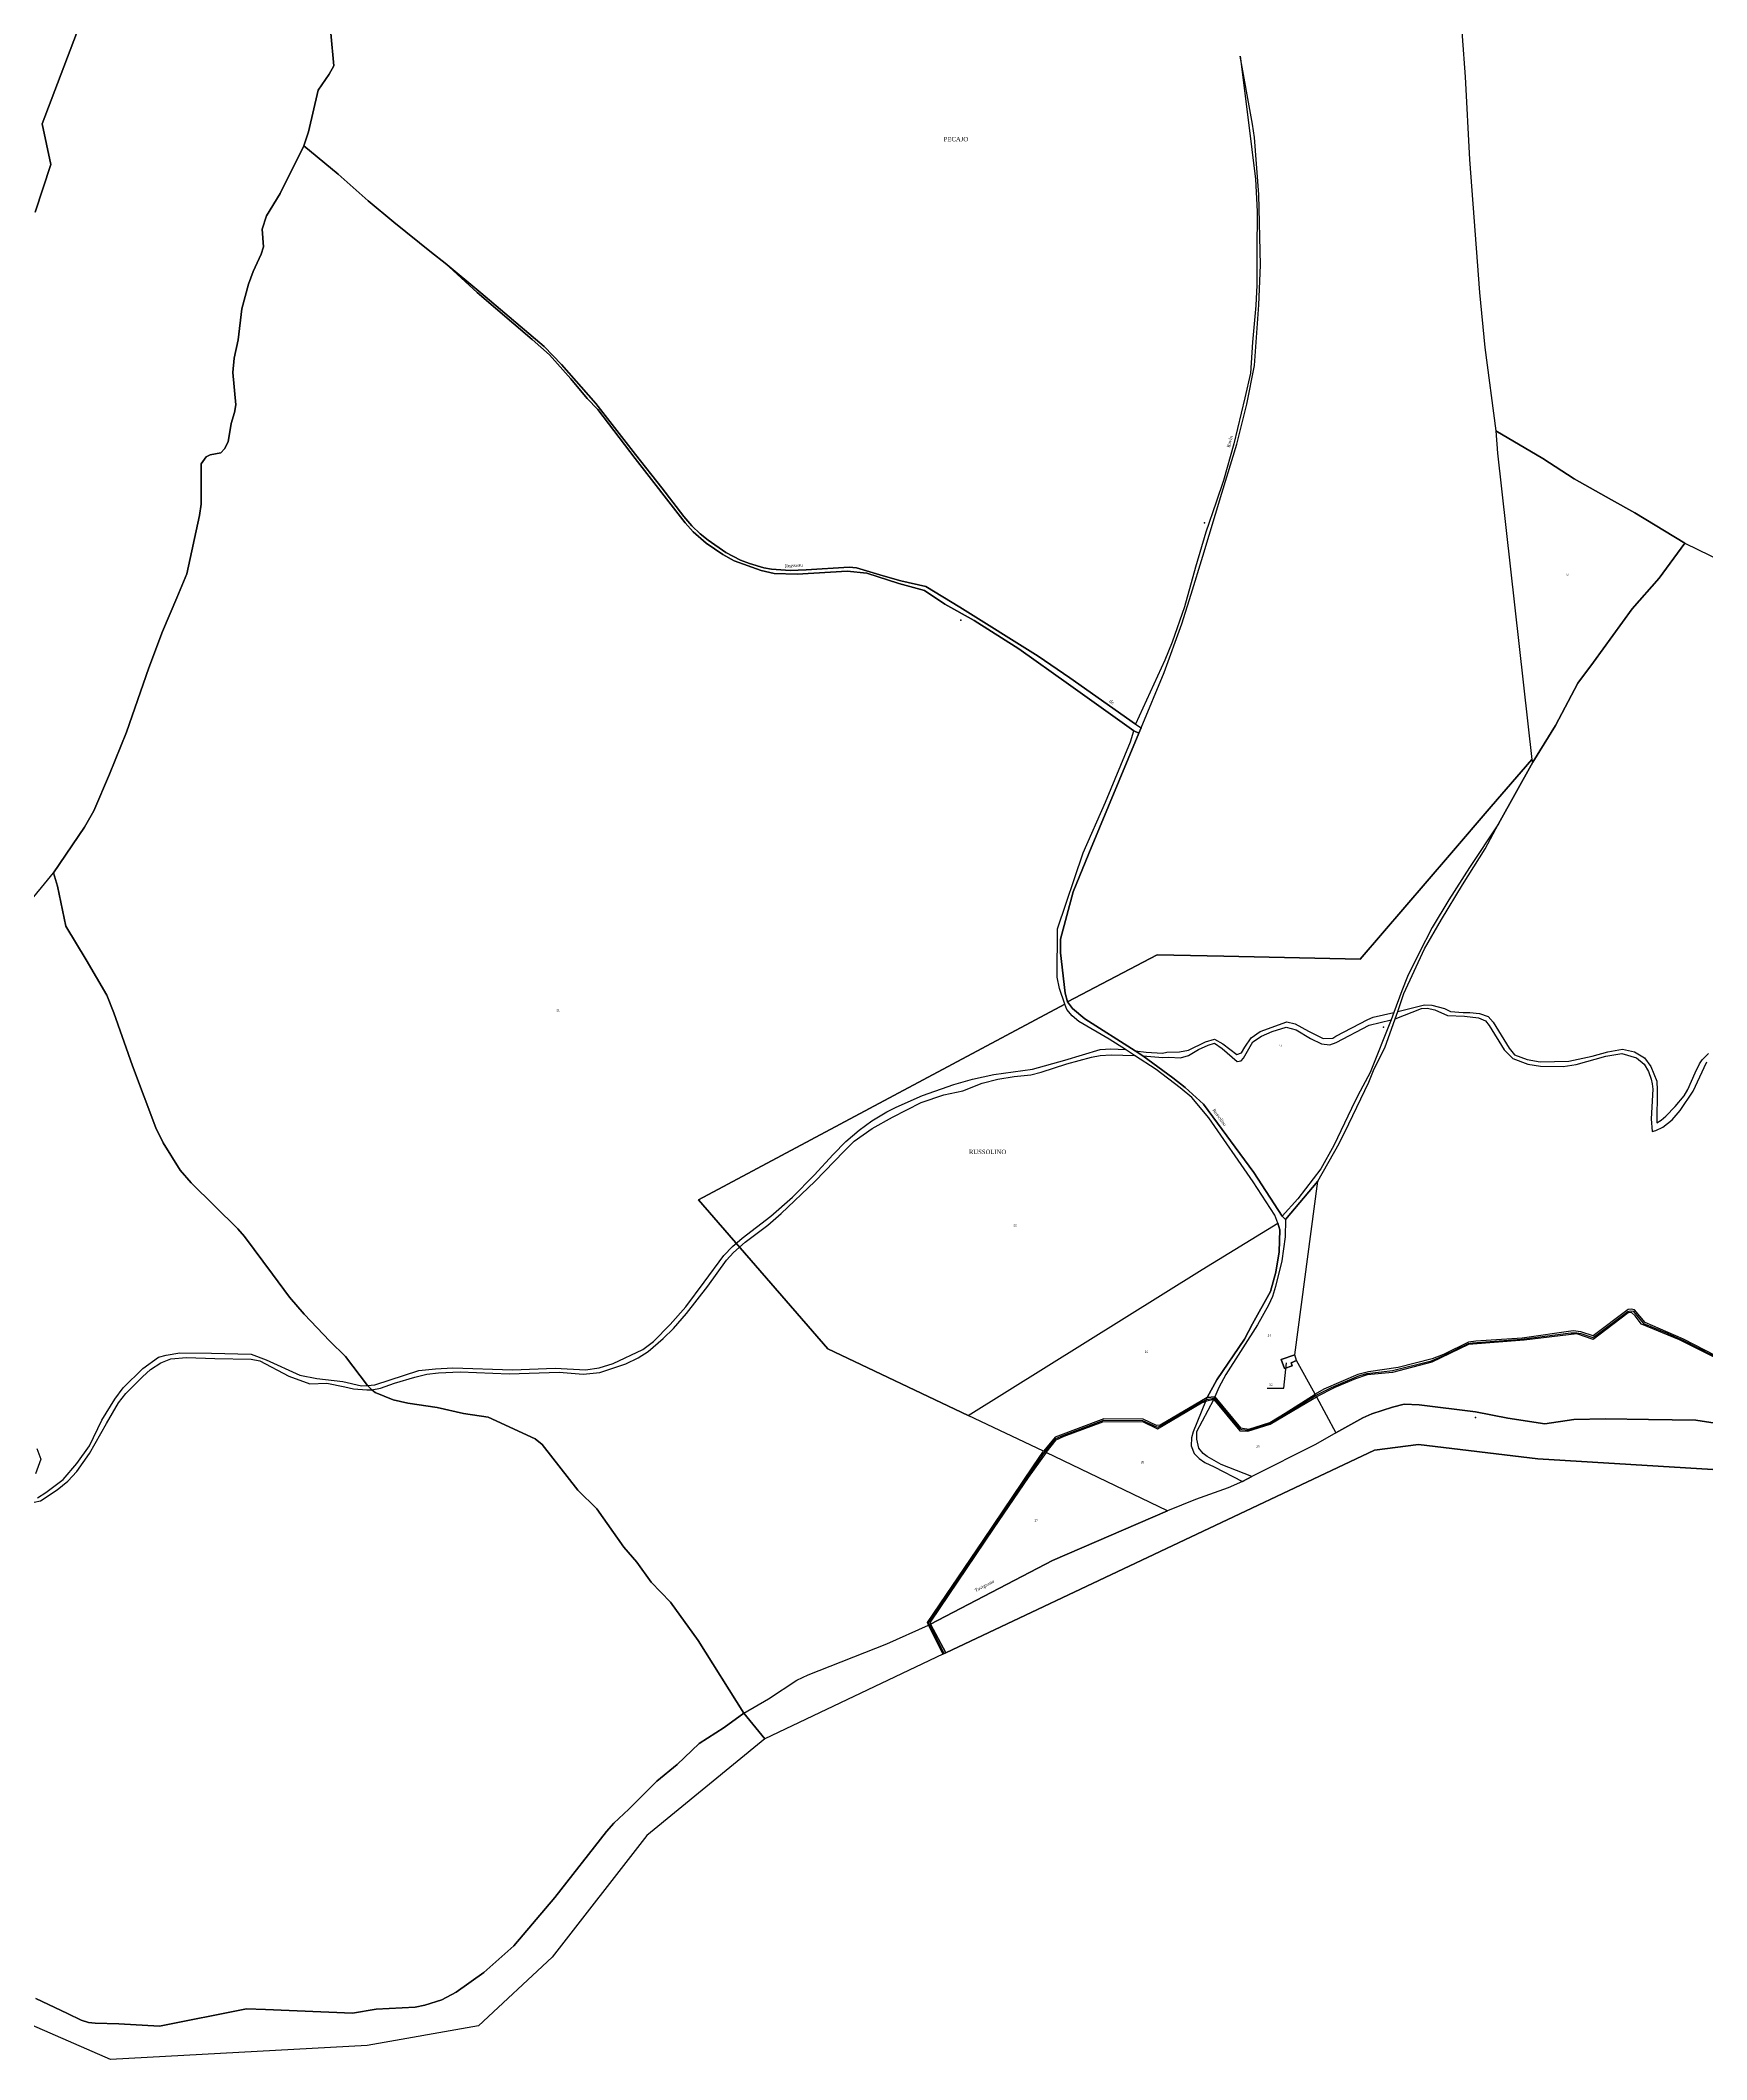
# Model space of a CAD drawing. Extents: x 1197813 to 1207132, y 6150159 to 6157836.
# Drawn here: x 1202031 to 1203560, y 6152153 to 6154006 of the extents above; entities that cross this region are included whole.
import ezdxf

# ---------------------------------------------------------------- set-up
doc = ezdxf.new("R2010")
doc.units = 0
doc.linetypes.add('CONTINU', pattern=[0])
doc.layers.get('0').update_dxf_attribs({"linetype": 'CONTINU'})
for name, color, linetype in [('1FLECHEFL', 7, 'CONTINU'), ('1LIEUDIT', 7, 'CONTINU'), ('1PARCELLE', 7, 'CONTINU'), ('1SECTION', 7, 'CONTINU'), ('1SUBDSECT', 7, 'CONTINU'), ('1TRONFLUV', 7, 'CONTINU'), ('1ZONCOMM', 7, 'CONTINU'), ('3BATIDUR', 7, 'CONTINU'), ('3CHEMIN', 7, 'CONTINU'), ('3FLECHEPAR', 7, 'CONTINU'), ('3LIEUDITTEX', 7, 'CONTINU'), ('3PARCELLETEX', 7, 'CONTINU'), ('3PONT', 7, 'CONTINU'), ('3TRONFLUVTEX', 7, 'CONTINU')]:
    doc.layers.add(name, color=color, linetype=linetype)
doc.styles.get("Standard").update_dxf_attribs({"font": 'Times New Roman'})

# ---------------------------------------------------------------- blocks, each defined once
blk = doc.blocks.new('FLECHRU1')
blk.add_point((0, 0))

msp = doc.modelspace()

# ---------------------------------------------------------------- linework, layer by layer
at = {"layer": '1LIEUDIT'}
for points in [[(1202026.4, 6153847.94), (1202040.84, 6153891.84), (1202032.95, 6153929.13), (1202076.17, 6154042.99)], [(1203332.98, 6154047.18), (1203338.44, 6153972.14), (1203342.57, 6153896.35), (1203351.64, 6153774.29), (1203356.65, 6153723.93), (1203366.65, 6153647.38), (1203409.76, 6153621.87), (1203438.64, 6153603.32), (1203472.78, 6153584.16), (1203494.39, 6153572.2), (1203540.05, 6153544.2), (1203516.43, 6153512.01), (1203491.9, 6153483.92), (1203456.37, 6153434.99), (1203441.83, 6153415.67), (1203421.6, 6153376.79), (1203400.61, 6153343.31), (1203399.8, 6153345.87), (1203362.32, 6153302.45), (1203324.08, 6153257.79), (1203242.3, 6153162.42), (1203117.13, 6153165.37), (1203055.92, 6153166.54), (1202973.69, 6153123.35), (1202971.48, 6153131.34), (1202967.3, 6153168.16), (1202967.34, 6153180.79), (1202978.97, 6153224.22), (1202993.24, 6153259.51), (1203039.18, 6153369.79), (1203034.44, 6153372.08), (1203034.44, 6153372.08), (1202974.53, 6153414.84), (1202929.13, 6153447.31), (1202887.93, 6153473.4), (1202861.1, 6153488.4), (1202842.4, 6153500.84), (1202818.93, 6153507.23), (1202789.75, 6153516.74), (1202771.51, 6153518.61), (1202725.73, 6153515.8), (1202704.65, 6153516.54), (1202692.53, 6153519.27), (1202667.89, 6153528.02), (1202657.34, 6153533.88), (1202642.27, 6153544.1), (1202630.37, 6153554.5), (1202622.87, 6153562.79), (1202577.16, 6153621.99), (1202542.66, 6153666.81), (1202532.98, 6153677.1), (1202517.97, 6153694.99), (1202498.57, 6153717.21), (1202482.55, 6153731.19), (1202432.13, 6153774.27), (1202402.61, 6153801.24), (1202390.05, 6153811.08), (1202355.72, 6153838.96), (1202331.94, 6153858.4), (1202304.61, 6153882.76), (1202273.12, 6153908.71), (1202277.3, 6153921.81), (1202286.15, 6153959.89), (1202296.39, 6153974.55), (1202300.58, 6153982.24), (1202297.7, 6154012.14)], [(1202297.7, 6154012.14), (1202300.58, 6153982.24), (1202296.39, 6153974.55), (1202286.15, 6153959.89), (1202277.3, 6153921.81), (1202273.12, 6153908.71), (1202251.26, 6153864.99), (1202238.75, 6153844.69), (1202234.78, 6153832.54), (1202236.1, 6153816.16), (1202233.92, 6153809.35), (1202226.64, 6153793.69), (1202222.32, 6153782.05), (1202216.05, 6153759.3), (1202212.8, 6153730.73), (1202209.22, 6153714.11), (1202207.87, 6153700.97), (1202210.8, 6153671.08), (1202209.48, 6153664.28), (1202206.3, 6153654.07), (1202203.76, 6153637.37), (1202200.22, 6153630.73), (1202197.03, 6153627.06), (1202187.21, 6153625.15), (1202183.52, 6153623.34), (1202178.93, 6153617.13), (1202178.8, 6153579.99), (1202177.21, 6153569.57), (1202165.73, 6153516.06), (1202156.37, 6153494.09), (1202143.47, 6153463.24), (1202130.95, 6153429.76), (1202110.46, 6153370.93), (1202094.78, 6153332.26), (1202080.26, 6153298.62), (1202071.84, 6153283.54), (1202043.3, 6153241.71), (1202047.11, 6153229.34), (1202054.82, 6153192.91), (1202073.38, 6153161.86), (1202092.15, 6153129.55), (1202098.62, 6153113.21), (1202115.85, 6153064.59), (1202137.35, 6153007.69), (1202143.95, 6152994), (1202159.56, 6152968.92), (1202169.58, 6152957.29), (1202212.52, 6152915.09), (1202218.48, 6152908.09), (1202244.27, 6152873.37), (1202259.79, 6152852.31), (1202273.25, 6152836.72), (1202296.9, 6152811.95), (1202311.34, 6152797.92), (1202331.48, 6152771.29), (1202335.53, 6152767.37), (1202338.47, 6152764.94), (1202355.15, 6152758.19), (1202368.48, 6152755.05), (1202395.38, 6152750.95), (1202419.56, 6152745.61), (1202442.13, 6152742.27), (1202485.43, 6152722.33), (1202491.64, 6152716.97), (1202524.53, 6152675.31), (1202541.98, 6152658.02), (1202566.68, 6152622.89), (1202578.45, 6152609.22), (1202591.82, 6152590.79), (1202609.37, 6152572.35), (1202634.84, 6152537.33), (1202676.69, 6152470.64), (1202676.69, 6152470.64), (1202696.1, 6152447.06), (1202587.83, 6152358.36), (1202501.04, 6152246.54), (1202433.16, 6152183.53), (1202331.15, 6152165.45), (1202095.74, 6152152.64), (1202023.47, 6152184.37)], [(1203651.23, 6152688.86), (1203405.12, 6152704.04), (1203295.64, 6152717.12), (1203255.25, 6152711.83), (1202861.94, 6152525.85), (1202859.23, 6152524.57), (1202696.1, 6152447.06), (1202676.69, 6152470.64), (1202676.69, 6152470.64), (1202634.84, 6152537.33), (1202609.37, 6152572.35), (1202591.82, 6152590.79), (1202578.45, 6152609.22), (1202566.68, 6152622.89), (1202541.98, 6152658.02), (1202524.53, 6152675.31), (1202491.64, 6152716.97), (1202485.43, 6152722.33), (1202442.13, 6152742.27), (1202419.56, 6152745.61), (1202395.38, 6152750.95), (1202368.48, 6152755.05), (1202355.15, 6152758.19), (1202338.47, 6152764.94), (1202335.53, 6152767.37), (1202331.48, 6152771.29), (1202311.34, 6152797.92), (1202296.9, 6152811.95), (1202273.25, 6152836.72), (1202259.79, 6152852.31), (1202244.27, 6152873.37), (1202218.48, 6152908.09), (1202212.52, 6152915.09), (1202169.58, 6152957.29), (1202159.56, 6152968.92), (1202143.95, 6152994), (1202137.35, 6153007.69), (1202115.85, 6153064.59), (1202098.62, 6153113.21), (1202092.15, 6153129.55), (1202073.38, 6153161.86), (1202054.82, 6153192.91), (1202047.11, 6153229.34), (1202043.3, 6153241.71), (1202071.84, 6153283.54), (1202080.26, 6153298.62), (1202094.78, 6153332.26), (1202110.46, 6153370.93), (1202130.95, 6153429.76), (1202143.47, 6153463.24), (1202156.37, 6153494.09), (1202165.73, 6153516.06), (1202177.21, 6153569.57), (1202178.8, 6153579.99), (1202178.93, 6153617.13), (1202183.52, 6153623.34), (1202187.21, 6153625.15), (1202197.03, 6153627.06), (1202200.22, 6153630.73), (1202203.76, 6153637.37), (1202206.3, 6153654.07), (1202209.48, 6153664.28), (1202210.8, 6153671.08), (1202207.87, 6153700.97), (1202209.22, 6153714.11), (1202212.8, 6153730.73), (1202216.05, 6153759.3), (1202222.32, 6153782.05), (1202226.64, 6153793.69), (1202233.92, 6153809.35), (1202236.1, 6153816.16), (1202234.78, 6153832.54), (1202238.75, 6153844.69), (1202251.26, 6153864.99), (1202273.12, 6153908.71), (1202304.61, 6153882.76), (1202331.94, 6153858.4), (1202355.72, 6153838.96), (1202390.05, 6153811.08), (1202402.61, 6153801.24), (1202432.13, 6153774.27), (1202482.55, 6153731.19), (1202498.57, 6153717.21), (1202517.97, 6153694.99), (1202532.98, 6153677.1), (1202542.66, 6153666.81), (1202577.16, 6153621.99), (1202622.87, 6153562.79), (1202630.37, 6153554.5), (1202642.27, 6153544.1), (1202657.34, 6153533.88), (1202667.89, 6153528.02), (1202692.53, 6153519.27), (1202704.65, 6153516.54), (1202725.73, 6153515.8), (1202771.51, 6153518.61), (1202789.75, 6153516.74), (1202818.93, 6153507.23), (1202842.4, 6153500.84), (1202861.1, 6153488.4), (1202887.93, 6153473.4), (1202929.13, 6153447.31), (1202974.53, 6153414.84), (1203034.44, 6153372.08), (1203039.18, 6153369.79), (1202993.24, 6153259.51), (1202978.97, 6153224.22), (1202967.34, 6153180.79), (1202967.3, 6153168.16), (1202971.48, 6153131.34), (1202973.69, 6153123.35), (1203055.92, 6153166.54), (1203117.13, 6153165.37), (1203242.3, 6153162.42), (1203324.08, 6153257.79), (1203362.32, 6153302.45), (1203399.8, 6153345.87), (1203400.61, 6153343.31), (1203421.6, 6153376.79), (1203441.83, 6153415.67), (1203456.37, 6153434.99), (1203491.9, 6153483.92), (1203516.43, 6153512.01), (1203540.05, 6153544.2), (1203608.74, 6153510.75)]]:
    msp.add_lwpolyline(points, dxfattribs=at)
at = {"layer": '1PARCELLE'}
for points in [[(1202076.17, 6154042.99), (1202032.95, 6153929.13), (1202040.84, 6153891.84), (1202026.4, 6153847.94)], [(1203332.98, 6154047.18), (1203338.44, 6153972.14), (1203342.57, 6153896.35), (1203351.64, 6153774.29), (1203356.65, 6153723.93), (1203366.65, 6153647.38), (1203368.21, 6153626.79), (1203399.8, 6153345.87), (1203362.32, 6153302.45), (1203324.08, 6153257.79), (1203242.3, 6153162.42), (1203117.13, 6153165.37), (1203055.92, 6153166.54), (1202973.69, 6153123.35), (1202973.69, 6153123.35), (1202971.48, 6153131.34), (1202967.3, 6153168.16), (1202967.34, 6153180.79), (1202978.97, 6153224.22), (1202993.24, 6153259.51), (1203039.18, 6153369.79), (1203041.31, 6153374.91), (1203062.29, 6153425.43), (1203078.55, 6153470.15), (1203087.31, 6153497.5), (1203097.8, 6153532.32), (1203115.34, 6153589.99), (1203129.1, 6153634.95), (1203138.34, 6153671.83), (1203145.24, 6153707.17), (1203149.39, 6153762.92), (1203150.8, 6153799.48), (1203149.23, 6153864.31), (1203145.19, 6153916.56), (1203143.5, 6153928.79), (1203132.28, 6153991.12), (1203139.38, 6153932.75), (1203146.3, 6153878.24), (1203147.66, 6153848.72), (1203147.37, 6153811.72), (1203147.31, 6153781.1), (1203146.4, 6153762.35), (1203143.57, 6153728.64), (1203141.73, 6153700.33), (1203136.46, 6153677.63), (1203126.2, 6153635.25), (1203116.82, 6153601.61), (1203110.17, 6153582), (1203100.6, 6153554.32), (1203091.24, 6153522.12), (1203081.09, 6153485.92), (1203069.7, 6153453.52), (1203063, 6153436.96), (1203036.06, 6153378.2), (1202975.77, 6153420.54), (1202946.92, 6153440.51), (1202875.03, 6153485.61), (1202843.67, 6153504.4), (1202820.83, 6153509.65), (1202804.48, 6153514.3), (1202780.16, 6153521.75), (1202773.46, 6153522.13), (1202734.01, 6153519.77), (1202719.37, 6153519.23), (1202702.21, 6153520.41), (1202694.98, 6153521.66), (1202681.86, 6153525.65), (1202673.63, 6153528.64), (1202660.19, 6153535.77), (1202644.05, 6153547.02), (1202636.56, 6153552.69), (1202629.01, 6153560.03), (1202621.72, 6153568.63), (1202601.59, 6153595.15), (1202577.38, 6153625.53), (1202541.05, 6153672.51), (1202509.48, 6153708.12), (1202493.48, 6153724.86), (1202435.4, 6153774.08), (1202402.61, 6153801.24), (1202390.05, 6153811.08), (1202355.72, 6153838.96), (1202331.94, 6153858.4), (1202304.61, 6153882.76), (1202273.12, 6153908.71), (1202277.3, 6153921.81), (1202286.15, 6153959.89), (1202296.39, 6153974.55), (1202300.58, 6153982.24), (1202297.7, 6154012.14)], [(1202017.04, 6153209.55), (1202043.3, 6153241.71), (1202071.84, 6153283.54), (1202080.26, 6153298.62), (1202094.78, 6153332.26), (1202110.46, 6153370.93), (1202130.95, 6153429.76), (1202143.47, 6153463.24), (1202156.37, 6153494.09), (1202165.73, 6153516.06), (1202177.21, 6153569.57), (1202178.8, 6153579.99), (1202178.93, 6153617.13), (1202183.52, 6153623.34), (1202187.21, 6153625.15), (1202197.03, 6153627.06), (1202200.22, 6153630.73), (1202203.76, 6153637.37), (1202206.3, 6153654.07), (1202209.48, 6153664.28), (1202210.8, 6153671.08), (1202207.87, 6153700.97), (1202209.22, 6153714.11), (1202212.8, 6153730.73), (1202216.05, 6153759.3), (1202222.32, 6153782.05), (1202226.64, 6153793.69), (1202233.92, 6153809.35), (1202236.1, 6153816.16), (1202234.78, 6153832.54), (1202238.75, 6153844.69), (1202251.26, 6153864.99), (1202273.12, 6153908.71), (1202273.12, 6153908.71), (1202277.3, 6153921.81), (1202286.15, 6153959.89), (1202296.39, 6153974.55), (1202300.58, 6153982.24), (1202297.7, 6154012.14)], [(1203577.93, 6152793.49), (1203539.03, 6152813.66), (1203503.68, 6152829.13), (1203493.98, 6152840.62), (1203490.76, 6152841.31), (1203488.05, 6152840.93), (1203455.87, 6152816.86), (1203444.79, 6152820.48), (1203437.54, 6152821.42), (1203390.98, 6152814.67), (1203348.44, 6152811.85), (1203341.5, 6152810.98), (1203318.71, 6152799.82), (1203308.19, 6152795.68), (1203277.21, 6152787.63), (1203249.84, 6152783.76), (1203240.09, 6152781.44), (1203208.96, 6152767.87), (1203200.83, 6152763.21), (1203200.83, 6152763.21), (1203183.84, 6152794.13), (1203182.24, 6152799.31), (1203203.42, 6152958.77), (1203223.06, 6152993.35), (1203231.82, 6153011.3), (1203250.12, 6153049.51), (1203255, 6153061.82), (1203264.8, 6153081.01), (1203274.34, 6153107.61), (1203276.75, 6153114.56), (1203282.32, 6153130.92), (1203301.26, 6153171.85), (1203316.87, 6153198.76), (1203336.06, 6153230.72), (1203356.77, 6153263.77), (1203369.18, 6153286.72), (1203400.61, 6153343.31), (1203421.6, 6153376.79), (1203441.83, 6153415.67), (1203456.37, 6153434.99), (1203491.9, 6153483.92), (1203516.43, 6153512.01), (1203540.05, 6153544.2), (1203608.74, 6153510.75)], [(1202017.04, 6153209.55), (1202043.3, 6153241.71), (1202047.11, 6153229.34), (1202054.82, 6153192.91), (1202073.38, 6153161.86), (1202092.15, 6153129.55), (1202098.62, 6153113.21), (1202115.85, 6153064.59), (1202137.35, 6153007.69), (1202143.95, 6152994), (1202159.56, 6152968.92), (1202169.58, 6152957.29), (1202212.52, 6152915.09), (1202218.48, 6152908.09), (1202244.27, 6152873.37), (1202259.79, 6152852.31), (1202273.25, 6152836.72), (1202296.9, 6152811.95), (1202311.34, 6152797.92), (1202331.48, 6152771.29), (1202335.53, 6152767.37), (1202338.47, 6152764.94), (1202355.15, 6152758.19), (1202368.48, 6152755.05), (1202395.38, 6152750.95), (1202419.56, 6152745.61), (1202442.13, 6152742.27), (1202485.43, 6152722.33), (1202491.64, 6152716.97), (1202524.53, 6152675.31), (1202541.98, 6152658.02), (1202566.68, 6152622.89), (1202578.45, 6152609.22), (1202591.82, 6152590.79), (1202609.37, 6152572.35), (1202634.84, 6152537.33), (1202676.69, 6152470.64), (1202658.69, 6152457.37), (1202635.65, 6152442.68), (1202615.46, 6152423.48), (1202596.87, 6152408.13), (1202571.24, 6152382.4), (1202557.46, 6152369.61), (1202550.69, 6152362), (1202503.19, 6152301.53), (1202465.85, 6152257.15), (1202438.25, 6152232.58), (1202412.7, 6152214.52), (1202399.54, 6152207.4), (1202384.18, 6152202.62), (1202375.32, 6152200.72), (1202339.44, 6152198.94), (1202317.66, 6152195.3), (1202237.9, 6152198.76), (1202220.42, 6152199.19), (1202140.53, 6152183.47), (1202103.32, 6152185.44), (1202081.69, 6152185.98), (1202075.58, 6152186.85), (1202068.8, 6152188.96), (1202056.33, 6152194.87), (1202027.07, 6152208.85)], [(1203578.66, 6152791.42), (1203535.34, 6152813.26), (1203500.42, 6152827.65), (1203494.51, 6152835.18), (1203491.22, 6152838.29), (1203488.21, 6152838.04), (1203455.87, 6152813.54), (1203441.16, 6152818.55), (1203392.67, 6152812.97), (1203341.75, 6152808.89), (1203308.01, 6152792.53), (1203271.87, 6152783.1), (1203248.54, 6152781.09), (1203237.88, 6152777.34), (1203219.13, 6152769.38), (1203202.12, 6152760.91), (1203202.12, 6152760.91), (1203219.96, 6152727.81), (1203244.64, 6152741.66), (1203253.06, 6152745.39), (1203271.89, 6152751.39), (1203282.62, 6152753.99), (1203296.32, 6152753.42), (1203348.11, 6152747.23), (1203377.64, 6152741.23), (1203411.59, 6152736.23), (1203438.24, 6152740.02), (1203467.27, 6152740.58), (1203506.76, 6152739.95), (1203550.06, 6152739.53), (1203579.83, 6152734.99)]]:
    msp.add_lwpolyline(points, dxfattribs=at)
for points in [[(1202402.61, 6153801.24), (1202390.05, 6153811.08), (1202355.72, 6153838.96), (1202331.94, 6153858.4), (1202304.61, 6153882.76), (1202273.12, 6153908.71), (1202251.26, 6153864.99), (1202238.75, 6153844.69), (1202234.78, 6153832.54), (1202236.1, 6153816.16), (1202233.92, 6153809.35), (1202226.64, 6153793.69), (1202222.32, 6153782.05), (1202216.05, 6153759.3), (1202212.8, 6153730.73), (1202209.22, 6153714.11), (1202207.87, 6153700.97), (1202210.8, 6153671.08), (1202209.48, 6153664.28), (1202206.3, 6153654.07), (1202203.76, 6153637.37), (1202200.22, 6153630.73), (1202197.03, 6153627.06), (1202187.21, 6153625.15), (1202183.52, 6153623.34), (1202178.93, 6153617.13), (1202178.8, 6153579.99), (1202177.21, 6153569.57), (1202165.73, 6153516.06), (1202156.37, 6153494.09), (1202143.47, 6153463.24), (1202130.95, 6153429.76), (1202110.46, 6153370.93), (1202094.78, 6153332.26), (1202080.26, 6153298.62), (1202071.84, 6153283.54), (1202043.3, 6153241.71), (1202047.11, 6153229.34), (1202054.82, 6153192.91), (1202073.38, 6153161.86), (1202092.15, 6153129.55), (1202098.62, 6153113.21), (1202115.85, 6153064.59), (1202137.35, 6153007.69), (1202143.95, 6152994), (1202159.56, 6152968.92), (1202169.58, 6152957.29), (1202212.52, 6152915.09), (1202218.48, 6152908.09), (1202244.27, 6152873.37), (1202259.79, 6152852.31), (1202273.25, 6152836.72), (1202296.9, 6152811.95), (1202311.34, 6152797.92), (1202331.48, 6152771.29), (1202335.53, 6152767.37), (1202338.47, 6152764.94), (1202355.15, 6152758.19), (1202368.48, 6152755.05), (1202395.38, 6152750.95), (1202419.56, 6152745.61), (1202442.13, 6152742.27), (1202485.43, 6152722.33), (1202491.64, 6152716.97), (1202524.53, 6152675.31), (1202541.98, 6152658.02), (1202566.68, 6152622.89), (1202578.45, 6152609.22), (1202591.82, 6152590.79), (1202609.37, 6152572.35), (1202634.84, 6152537.33), (1202676.69, 6152470.64), (1202699.27, 6152483.63), (1202725.42, 6152500.88), (1202735.85, 6152505.83), (1202807.83, 6152534.29), (1202846.14, 6152551.42), (1202845.19, 6152553.77), (1202896.22, 6152628.87), (1202942.05, 6152696.75), (1202951.76, 6152711.12), (1202882.54, 6152743.68), (1202753.89, 6152804.86), (1202635.16, 6152941.57), (1202971.26, 6153121.11), (1202966.44, 6153135.71), (1202964.31, 6153145.85), (1202964.42, 6153190.4), (1202988.13, 6153259.93), (1203008.72, 6153306.44), (1203031.6, 6153361.89), (1203034.44, 6153372.08), (1202974.53, 6153414.84), (1202929.13, 6153447.31), (1202887.93, 6153473.4), (1202861.1, 6153488.4), (1202842.4, 6153500.84), (1202818.93, 6153507.23), (1202789.75, 6153516.74), (1202771.51, 6153518.61), (1202725.73, 6153515.8), (1202704.65, 6153516.54), (1202692.53, 6153519.27), (1202667.89, 6153528.02), (1202657.34, 6153533.88), (1202642.27, 6153544.1), (1202630.37, 6153554.5), (1202622.87, 6153562.79), (1202577.16, 6153621.99), (1202542.66, 6153666.81), (1202532.98, 6153677.1), (1202517.97, 6153694.99), (1202498.57, 6153717.21), (1202482.55, 6153731.19), (1202432.13, 6153774.27), (1202402.61, 6153801.24)], [(1203366.65, 6153647.38), (1203368.21, 6153626.79), (1203399.8, 6153345.87), (1203400.61, 6153343.31), (1203421.6, 6153376.79), (1203441.83, 6153415.67), (1203456.37, 6153434.99), (1203491.9, 6153483.92), (1203516.43, 6153512.01), (1203540.05, 6153544.2), (1203494.39, 6153572.2), (1203472.78, 6153584.16), (1203438.64, 6153603.32), (1203409.76, 6153621.87), (1203366.65, 6153647.38)], [(1202973.69, 6153123.35), (1203055.92, 6153166.54), (1203117.13, 6153165.37), (1203242.3, 6153162.42), (1203324.08, 6153257.79), (1203362.32, 6153302.45), (1203399.8, 6153345.87), (1203400.61, 6153343.31), (1203369.18, 6153286.72), (1203342.42, 6153246.63), (1203323.73, 6153217.04), (1203308.41, 6153191.65), (1203296.49, 6153168.16), (1203285.77, 6153146.52), (1203280.51, 6153133.41), (1203273.01, 6153113.4), (1203270.68, 6153106.95), (1203251.46, 6153058.61), (1203239.99, 6153037.33), (1203234.17, 6153025.5), (1203217.97, 6152991.42), (1203206.18, 6152970.1), (1203185.08, 6152942.7), (1203170.82, 6152926.73), (1203144.52, 6152966.66), (1203098.51, 6153029.52), (1203081.53, 6153044.77), (1203070.38, 6153053.67), (1203042.78, 6153073.91), (1203035.8, 6153078.47), (1202989.69, 6153107.71), (1202978.27, 6153117.08), (1202973.69, 6153123.35)], [(1202882.54, 6152743.68), (1203097.23, 6152877.78), (1203166.71, 6152920.08), (1203163.99, 6152927.68), (1203144.15, 6152958.3), (1203103.4, 6153017), (1203087.78, 6153035.65), (1203077.09, 6153044.56), (1203055.03, 6153061.12), (1203035.18, 6153074.08), (1203027.04, 6153079.53), (1203011.83, 6153089.22), (1202984.06, 6153105.39), (1202978.13, 6153110.48), (1202973.17, 6153116.23), (1202971.26, 6153121.11), (1202635.16, 6152941.57), (1202753.89, 6152804.86), (1202882.54, 6152743.68)], [(1203200.83, 6152763.21), (1203183.84, 6152794.13), (1203178.81, 6152792.17), (1203179.87, 6152789.24), (1203172.91, 6152786.77), (1203169.86, 6152795.2), (1203182.24, 6152799.31), (1203203.42, 6152958.77), (1203173.71, 6152923.65), (1203173.36, 6152907.69), (1203170.44, 6152885.53), (1203164.66, 6152862.18), (1203161.74, 6152852.81), (1203158.09, 6152844.9), (1203147.91, 6152826.86), (1203118.98, 6152781.31), (1203112.63, 6152769.52), (1203108.74, 6152760.74), (1203132.35, 6152732.37), (1203140.22, 6152731.18), (1203159.44, 6152737.39), (1203173.51, 6152746.02), (1203200.83, 6152763.21)], [(1202951.76, 6152711.12), (1202882.54, 6152743.68), (1203097.23, 6152877.78), (1203166.71, 6152920.08), (1203168.4, 6152913.99), (1203167.92, 6152893.82), (1203165, 6152875.26), (1203160.02, 6152857.57), (1203143.58, 6152827.84), (1203136.19, 6152813.68), (1203110.76, 6152776.45), (1203101.99, 6152760.3), (1203058.68, 6152735), (1203055.4, 6152734.4), (1203043.16, 6152740.3), (1203006.94, 6152740.79), (1202962.41, 6152723.81), (1202951.76, 6152711.12)], [(1203183.84, 6152794.13), (1203182.24, 6152799.31), (1203169.86, 6152795.2), (1203172.91, 6152786.77), (1203179.87, 6152789.24), (1203178.81, 6152792.17), (1203183.84, 6152794.13)], [(1203065.43, 6152656.16), (1202954.02, 6152709.85), (1202963.25, 6152721.35), (1202970.61, 6152724.65), (1203006.28, 6152738.05), (1203042.49, 6152738.09), (1203056.35, 6152731.36), (1203096.74, 6152755.42), (1203100.44, 6152756.64), (1203088.96, 6152728.77), (1203087.38, 6152723.31), (1203087.29, 6152715.97), (1203089.93, 6152708.91), (1203094.65, 6152704.29), (1203099.84, 6152700.66), (1203108.21, 6152696.76), (1203134.38, 6152683.04), (1203121.18, 6152677.46), (1203091.02, 6152666.75), (1203065.43, 6152656.16)], [(1203202.12, 6152760.91), (1203219.96, 6152727.81), (1203201.3, 6152717.15), (1203142.72, 6152687.74), (1203114.56, 6152698.79), (1203101.73, 6152706.09), (1203098.23, 6152708.73), (1203094.12, 6152713.68), (1203092.24, 6152721.87), (1203092.34, 6152728.97), (1203107.82, 6152758.46), (1203131.87, 6152729.57), (1203139.07, 6152729.45), (1203159.79, 6152735.8), (1203186.68, 6152751.71), (1203202.12, 6152760.91)], [(1203065.43, 6152656.16), (1202954.02, 6152709.85), (1202937.65, 6152686.91), (1202905.65, 6152639.87), (1202847.74, 6152554.16), (1202848, 6152552.36), (1202960.03, 6152610.68), (1203065.43, 6152656.16)]]:
    msp.add_lwpolyline(points, close=True, dxfattribs=at)
at = {"layer": '1SECTION'}
for points in [[(1202026.4, 6153847.94), (1202040.84, 6153891.84), (1202032.95, 6153929.13), (1202076.17, 6154042.99)], [(1203651.23, 6152688.86), (1203405.12, 6152704.04), (1203295.64, 6152717.12), (1203255.25, 6152711.83), (1202861.94, 6152525.85), (1202859.23, 6152524.57), (1202696.1, 6152447.06), (1202587.83, 6152358.36), (1202501.04, 6152246.54), (1202433.16, 6152183.53), (1202331.15, 6152165.45), (1202095.74, 6152152.64), (1202023.47, 6152184.37)]]:
    msp.add_lwpolyline(points, dxfattribs=at)
at = {"layer": '1SUBDSECT'}
for points in [[(1202026.4, 6153847.94), (1202040.84, 6153891.84), (1202032.95, 6153929.13), (1202076.17, 6154042.99)], [(1203332.98, 6154047.18), (1203338.44, 6153972.14), (1203342.57, 6153896.35), (1203351.64, 6153774.29), (1203356.65, 6153723.93), (1203366.65, 6153647.38), (1203409.76, 6153621.87), (1203438.64, 6153603.32), (1203472.78, 6153584.16), (1203494.39, 6153572.2), (1203540.05, 6153544.2), (1203608.74, 6153510.75)], [(1203651.23, 6152688.86), (1203405.12, 6152704.04), (1203295.64, 6152717.12), (1203255.25, 6152711.83), (1202861.94, 6152525.85), (1202859.23, 6152524.57), (1202696.1, 6152447.06), (1202587.83, 6152358.36), (1202501.04, 6152246.54), (1202433.16, 6152183.53), (1202331.15, 6152165.45), (1202095.74, 6152152.64), (1202023.47, 6152184.37)]]:
    msp.add_lwpolyline(points, dxfattribs=at)
at = {"layer": '1TRONFLUV'}
for points in [[(1203041.31, 6153374.91), (1203062.29, 6153425.43), (1203078.55, 6153470.15), (1203087.31, 6153497.5), (1203097.8, 6153532.32), (1203115.34, 6153589.99), (1203129.1, 6153634.95), (1203138.34, 6153671.83), (1203145.24, 6153707.17), (1203149.39, 6153762.92), (1203150.8, 6153799.48), (1203149.23, 6153864.31), (1203145.19, 6153916.56), (1203143.5, 6153928.79), (1203132.28, 6153991.12), (1203139.38, 6153932.75), (1203146.3, 6153878.24), (1203147.66, 6153848.72), (1203147.37, 6153811.72), (1203147.31, 6153781.1), (1203146.4, 6153762.35), (1203143.57, 6153728.64), (1203141.73, 6153700.33), (1203136.46, 6153677.63), (1203126.2, 6153635.25), (1203116.82, 6153601.61), (1203110.17, 6153582), (1203100.6, 6153554.32), (1203091.24, 6153522.12), (1203081.09, 6153485.92), (1203069.7, 6153453.52), (1203063, 6153436.96), (1203036.06, 6153378.2), (1203041.31, 6153374.91)], [(1203173.71, 6152923.65), (1203173.36, 6152907.69), (1203170.44, 6152885.53), (1203164.66, 6152862.18), (1203161.74, 6152852.81), (1203158.09, 6152844.9), (1203147.91, 6152826.86), (1203118.98, 6152781.31), (1203112.63, 6152769.52), (1203108.74, 6152760.74), (1203101.99, 6152760.3), (1203110.76, 6152776.45), (1203136.19, 6152813.68), (1203143.58, 6152827.84), (1203160.02, 6152857.57), (1203165, 6152875.26), (1203167.92, 6152893.82), (1203168.4, 6152913.99), (1203166.71, 6152920.08), (1203163.99, 6152927.68), (1203144.15, 6152958.3), (1203103.4, 6153017), (1203087.78, 6153035.65), (1203077.09, 6153044.56), (1203055.03, 6153061.12), (1203035.18, 6153074.08), (1203027.04, 6153079.53), (1203011.83, 6153089.22), (1202984.06, 6153105.39), (1202978.13, 6153110.48), (1202973.17, 6153116.23), (1202971.26, 6153121.11), (1202966.44, 6153135.71), (1202964.31, 6153145.85), (1202964.42, 6153190.4), (1202988.13, 6153259.93), (1203008.72, 6153306.44), (1203031.6, 6153361.89), (1203034.44, 6153372.08), (1202974.53, 6153414.84), (1202929.13, 6153447.31), (1202887.93, 6153473.4), (1202861.1, 6153488.4), (1202842.4, 6153500.84), (1202818.93, 6153507.23), (1202789.75, 6153516.74), (1202771.51, 6153518.61), (1202725.73, 6153515.8), (1202704.65, 6153516.54), (1202692.53, 6153519.27), (1202667.89, 6153528.02), (1202657.34, 6153533.88), (1202642.27, 6153544.1), (1202630.37, 6153554.5), (1202622.87, 6153562.79), (1202577.16, 6153621.99), (1202542.66, 6153666.81), (1202532.98, 6153677.1), (1202517.97, 6153694.99), (1202498.57, 6153717.21), (1202482.55, 6153731.19), (1202432.13, 6153774.27), (1202402.61, 6153801.24), (1202435.4, 6153774.08), (1202493.48, 6153724.86), (1202509.48, 6153708.12), (1202541.05, 6153672.51), (1202577.38, 6153625.53), (1202601.59, 6153595.15), (1202621.72, 6153568.63), (1202629.01, 6153560.03), (1202636.56, 6153552.69), (1202644.05, 6153547.02), (1202660.19, 6153535.77), (1202673.63, 6153528.64), (1202681.86, 6153525.65), (1202694.98, 6153521.66), (1202702.21, 6153520.41), (1202719.37, 6153519.23), (1202734.01, 6153519.77), (1202773.46, 6153522.13), (1202780.16, 6153521.75), (1202804.48, 6153514.3), (1202820.83, 6153509.65), (1202843.67, 6153504.4), (1202875.03, 6153485.61), (1202946.92, 6153440.51), (1202975.77, 6153420.54), (1203036.06, 6153378.2), (1203041.31, 6153374.91), (1203039.18, 6153369.79), (1202993.24, 6153259.51), (1202978.97, 6153224.22), (1202967.34, 6153180.79), (1202967.3, 6153168.16), (1202971.48, 6153131.34), (1202973.69, 6153123.35), (1202978.27, 6153117.08), (1202989.69, 6153107.71), (1203035.8, 6153078.47), (1203042.78, 6153073.91), (1203070.38, 6153053.67), (1203081.53, 6153044.77), (1203098.51, 6153029.52), (1203144.52, 6152966.66), (1203170.82, 6152926.73), (1203173.71, 6152923.65)], [(1203173.71, 6152923.65), (1203203.42, 6152958.77), (1203223.06, 6152993.35), (1203231.82, 6153011.3), (1203250.12, 6153049.51), (1203255, 6153061.82), (1203264.8, 6153081.01), (1203274.34, 6153107.61), (1203276.75, 6153114.56), (1203282.32, 6153130.92), (1203301.26, 6153171.85), (1203316.87, 6153198.76), (1203336.06, 6153230.72), (1203356.77, 6153263.77), (1203369.18, 6153286.72), (1203342.42, 6153246.63), (1203323.73, 6153217.04), (1203308.41, 6153191.65), (1203296.49, 6153168.16), (1203285.77, 6153146.52), (1203280.51, 6153133.41), (1203273.01, 6153113.4), (1203270.68, 6153106.95), (1203251.46, 6153058.61), (1203239.99, 6153037.33), (1203234.17, 6153025.5), (1203217.97, 6152991.42), (1203206.18, 6152970.1), (1203185.08, 6152942.7), (1203170.82, 6152926.73), (1203173.71, 6152923.65)], [(1203134.38, 6152683.04), (1203142.72, 6152687.74), (1203114.56, 6152698.79), (1203101.73, 6152706.09), (1203098.23, 6152708.73), (1203094.12, 6152713.68), (1203092.24, 6152721.87), (1203092.34, 6152728.97), (1203107.82, 6152758.46), (1203100.44, 6152756.64), (1203088.96, 6152728.77), (1203087.38, 6152723.31), (1203087.29, 6152715.97), (1203089.93, 6152708.91), (1203094.65, 6152704.29), (1203099.84, 6152700.66), (1203108.21, 6152696.76), (1203134.38, 6152683.04)]]:
    msp.add_lwpolyline(points, close=True, dxfattribs=at)
for points in [[(1203579.83, 6152734.99), (1203550.06, 6152739.53), (1203506.76, 6152739.95), (1203467.27, 6152740.58), (1203438.24, 6152740.02), (1203411.59, 6152736.23), (1203377.64, 6152741.23), (1203348.11, 6152747.23), (1203296.32, 6152753.42), (1203282.62, 6152753.99), (1203271.89, 6152751.39), (1203253.06, 6152745.39), (1203244.64, 6152741.66), (1203219.96, 6152727.81), (1203219.96, 6152727.81), (1203201.3, 6152717.15), (1203142.72, 6152687.74), (1203134.38, 6152683.04), (1203121.18, 6152677.46), (1203091.02, 6152666.75), (1203065.43, 6152656.16), (1202960.03, 6152610.68), (1202848, 6152552.36), (1202861.94, 6152525.85), (1203255.25, 6152711.83), (1203295.64, 6152717.12), (1203405.12, 6152704.04), (1203651.23, 6152688.86)], [(1202027.07, 6152208.85), (1202056.33, 6152194.87), (1202068.8, 6152188.96), (1202075.58, 6152186.85), (1202081.69, 6152185.98), (1202103.32, 6152185.44), (1202140.53, 6152183.47), (1202220.42, 6152199.19), (1202237.9, 6152198.76), (1202317.66, 6152195.3), (1202339.44, 6152198.94), (1202375.32, 6152200.72), (1202384.18, 6152202.62), (1202399.54, 6152207.4), (1202412.7, 6152214.52), (1202438.25, 6152232.58), (1202465.85, 6152257.15), (1202503.19, 6152301.53), (1202550.69, 6152362), (1202557.46, 6152369.61), (1202571.24, 6152382.4), (1202596.87, 6152408.13), (1202615.46, 6152423.48), (1202635.65, 6152442.68), (1202658.69, 6152457.37), (1202676.69, 6152470.64), (1202699.27, 6152483.63), (1202725.42, 6152500.88), (1202735.85, 6152505.83), (1202807.83, 6152534.29), (1202846.14, 6152551.42), (1202846.14, 6152551.42), (1202859.23, 6152524.57), (1202696.1, 6152447.06), (1202587.83, 6152358.36), (1202501.04, 6152246.54), (1202433.16, 6152183.53), (1202331.15, 6152165.45), (1202095.74, 6152152.64), (1202023.47, 6152184.37)]]:
    msp.add_lwpolyline(points, dxfattribs=at)
at = {"layer": '1ZONCOMM'}
msp.add_lwpolyline([(1202860.49, 6152525.17), (1202846.65, 6152552.88), (1202846.5, 6152554.06), (1202931.6, 6152679.61), (1202953.13, 6152710.74), (1202962.52, 6152722.28), (1202967.79, 6152724.74), (1203006.95, 6152739.48), (1203042.64, 6152739.14), (1203055.95, 6152732.94), (1203059.46, 6152734.32), (1203096.24, 6152756.1), (1203101.32, 6152758.36), (1203108.26, 6152759.57), (1203131.8, 6152731.39), (1203133.21, 6152730.89), (1203139.64, 6152730.3), (1203159.49, 6152736.53), (1203201.98, 6152762.38), (1203215.85, 6152769.36), (1203241.14, 6152780.12), (1203248.42, 6152782.15), (1203261.95, 6152783.88), (1203271.93, 6152784.94), (1203307.56, 6152793.9), (1203318.9, 6152798.76), (1203341.58, 6152809.88), (1203345.23, 6152810.34), (1203390.23, 6152813.66), (1203435.48, 6152819.55), (1203441.12, 6152819.7), (1203444.63, 6152819), (1203455.77, 6152815.34), (1203459.37, 6152817.73), (1203487.67, 6152839.07), (1203490.17, 6152839.8), (1203492.61, 6152839.41), (1203502.34, 6152828.28), (1203523.81, 6152819.22), (1203538.75, 6152812.7), (1203578.31, 6152792.47)], dxfattribs=at)
msp.add_lwpolyline([(1202860.49, 6152525.17), (1202846.65, 6152552.88), (1202846.5, 6152554.06), (1202931.6, 6152679.61), (1202953.13, 6152710.74), (1202962.52, 6152722.28), (1202967.79, 6152724.74), (1203006.95, 6152739.48), (1203042.64, 6152739.14), (1203055.95, 6152732.94), (1203059.46, 6152734.32), (1203096.24, 6152756.1), (1203101.32, 6152758.36), (1203108.26, 6152759.57), (1203131.8, 6152731.39), (1203133.21, 6152730.89), (1203139.64, 6152730.3), (1203159.49, 6152736.53), (1203201.98, 6152762.38), (1203215.85, 6152769.36), (1203241.14, 6152780.12), (1203248.42, 6152782.15), (1203261.95, 6152783.88), (1203271.93, 6152784.94), (1203307.56, 6152793.9), (1203318.9, 6152798.76), (1203341.58, 6152809.88), (1203345.23, 6152810.34), (1203390.23, 6152813.66), (1203435.48, 6152819.55), (1203441.12, 6152819.7), (1203444.63, 6152819), (1203455.77, 6152815.34), (1203459.37, 6152817.73), (1203487.67, 6152839.07), (1203490.17, 6152839.8), (1203492.61, 6152839.41), (1203502.34, 6152828.28), (1203523.81, 6152819.22), (1203538.75, 6152812.7), (1203578.31, 6152792.47)], dxfattribs=at)
at = {"layer": '3BATIDUR'}
msp.add_lwpolyline([(1203183.84, 6152794.13), (1203182.24, 6152799.31), (1203169.86, 6152795.2), (1203172.91, 6152786.77), (1203179.87, 6152789.24), (1203178.81, 6152792.17), (1203183.84, 6152794.13)], close=True, dxfattribs=at)
at = {"layer": '3CHEMIN'}
for points in [[(1203035.8, 6153078.47), (1203045.89, 6153077.29), (1203060.93, 6153076.26), (1203064.72, 6153077.06), (1203076.37, 6153077.48), (1203084.75, 6153078.83), (1203100.22, 6153086.66), (1203108.64, 6153089.22), (1203116.37, 6153084.66), (1203129.18, 6153074.96), (1203133.33, 6153076.56), (1203136.28, 6153081.71), (1203142.22, 6153090.42), (1203150.49, 6153096.19), (1203175.1, 6153104.84), (1203182.7, 6153103.29), (1203194.71, 6153096.46), (1203208.14, 6153089.63), (1203217.12, 6153090.14), (1203219.95, 6153091.74), (1203249.3, 6153107.06), (1203254.14, 6153109.16), (1203273.01, 6153113.4)], [(1203274.34, 6153107.61), (1203298.48, 6153117.34), (1203303.64, 6153117.65), (1203310.77, 6153115.97), (1203322.51, 6153110.9), (1203338.08, 6153110.1), (1203350.73, 6153108.57), (1203357.13, 6153106.01), (1203360.64, 6153101.63), (1203374.22, 6153079.28), (1203382.45, 6153071.2), (1203396.19, 6153066.01), (1203407.83, 6153064.19), (1203428.39, 6153064.02), (1203440.51, 6153065.81), (1203467.67, 6153073.45), (1203482.32, 6153075.95), (1203495.8, 6153071.95), (1203502.84, 6153066.26), (1203506.69, 6153059.27), (1203509.31, 6153052.37), (1203510.29, 6153048.12), (1203510.64, 6153043.34), (1203509.32, 6153016.02), (1203510, 6153004.4), (1203513.65, 6153005.16), (1203520.07, 6153008.44), (1203528.59, 6153014.93), (1203535.71, 6153023.76), (1203547.7, 6153041.34), (1203560.03, 6153067.61), (1203560.65, 6153068.11)], [(1203276.75, 6153114.56), (1203301.3, 6153120.6), (1203308, 6153120.27), (1203319.61, 6153117.12), (1203325.14, 6153114.6), (1203336.77, 6153113.54), (1203342.8, 6153113.66), (1203351.8, 6153112.55), (1203359.65, 6153109.74), (1203364.11, 6153104.73), (1203378.84, 6153080.73), (1203383.7, 6153074.62), (1203395.45, 6153070.52), (1203407.46, 6153068.35), (1203433.7, 6153068.82), (1203455.16, 6153073.43), (1203469.33, 6153077.38), (1203482.81, 6153079.77), (1203494.05, 6153077.35), (1203503.05, 6153071.89), (1203508.8, 6153064.05), (1203514.28, 6153050.68), (1203514.6, 6153042.17), (1203514.56, 6153012.25), (1203518.45, 6153014.85), (1203522.64, 6153018.38), (1203531.24, 6153027.36), (1203539.42, 6153037.18), (1203542.97, 6153042.77), (1203549.65, 6153058.07), (1203553.65, 6153066.3), (1203555.98, 6153070.23), (1203561.93, 6153075.82)], [(1203042.78, 6153073.91), (1203061.32, 6153072.2), (1203066.67, 6153072.5), (1203077.37, 6153072.01), (1203084.79, 6153074.23), (1203093.93, 6153079.7), (1203102.77, 6153083.56), (1203108.71, 6153085.35), (1203115.7, 6153080.59), (1203129.43, 6153068.66), (1203133, 6153069.3), (1203135.18, 6153071.73), (1203143.82, 6153086.5), (1203151.7, 6153091.85), (1203161.57, 6153096.26), (1203174.34, 6153100.02), (1203183.38, 6153097.71), (1203196.54, 6153089.84), (1203206.62, 6153084.67), (1203214.3, 6153083.77), (1203220.11, 6153086.11), (1203250.5, 6153102), (1203270.68, 6153106.95)], [(1202028.81, 6152668.29), (1202036.41, 6152673.16), (1202052.12, 6152685.13), (1202064.9, 6152699.72), (1202076.33, 6152715.89), (1202087.71, 6152739.52), (1202099.7, 6152758.66), (1202107.24, 6152769.11), (1202125.4, 6152786.72), (1202139.83, 6152797.22), (1202146.63, 6152799.2), (1202159.42, 6152801.3), (1202188.46, 6152800.83), (1202224.82, 6152800.15), (1202238.62, 6152794.96), (1202269.38, 6152780.75), (1202285.05, 6152777.73), (1202308.94, 6152774.8), (1202325.83, 6152770.91), (1202331.48, 6152771.29), (1202338.18, 6152771.94), (1202378.58, 6152784.96), (1202393.98, 6152786.55), (1202409.61, 6152787.51), (1202464.54, 6152785.77), (1202503.7, 6152787.25), (1202531.57, 6152785.6), (1202543.96, 6152787.32), (1202556.94, 6152791.47), (1202584.21, 6152804.18), (1202593.99, 6152811.76), (1202609.16, 6152827.18), (1202623.55, 6152843.41), (1202640.49, 6152866.12), (1202658.45, 6152890.48), (1202666.46, 6152898.78), (1202675.3, 6152906.37), (1202701.65, 6152926.57), (1202721.34, 6152944.18), (1202741.33, 6152964.33), (1202758.6, 6152983.28), (1202770.2, 6152995.11), (1202782.64, 6153005.44), (1202794.27, 6153014.24), (1202807.93, 6153022.31), (1202816.61, 6153026.69), (1202840.73, 6153037.25), (1202869.3, 6153047.43), (1202886.61, 6153052.33), (1202906.13, 6153056.59), (1202941.62, 6153061.59), (1202971.12, 6153069.84), (1203003.59, 6153079.74), (1203013.58, 6153080.19), (1203027.04, 6153079.53)], [(1202019.94, 6152662.83), (1202031.4, 6152665.4), (1202046.59, 6152675.66), (1202056.44, 6152683.34), (1202064.92, 6152692.44), (1202076.25, 6152708.77), (1202091.97, 6152736.38), (1202103.03, 6152755.28), (1202109.76, 6152763.92), (1202124.93, 6152779.2), (1202132.35, 6152785.97), (1202141.69, 6152791.98), (1202151.01, 6152795.7), (1202165.26, 6152797.08), (1202191.38, 6152795.97), (1202224.81, 6152795.55), (1202232.77, 6152793.87), (1202259.36, 6152779.96), (1202278.55, 6152772.64), (1202294.19, 6152773.48), (1202310.53, 6152770.18), (1202318.59, 6152768.15), (1202330.97, 6152767.23), (1202335.53, 6152767.37), (1202343.41, 6152768.68), (1202356.21, 6152773.32), (1202374.82, 6152778.83), (1202385.76, 6152781.52), (1202396.6, 6152782.94), (1202416.36, 6152783.71), (1202461.3, 6152781.81), (1202507.34, 6152783.58), (1202529.43, 6152781.74), (1202544.66, 6152783.16), (1202568.54, 6152791.16), (1202579.9, 6152796.68), (1202589.08, 6152802.35), (1202602.87, 6152814.25), (1202612.2, 6152823.65), (1202624.18, 6152837.25), (1202643.74, 6152862.5), (1202660.81, 6152886.41), (1202667.32, 6152893.3), (1202677.92, 6152902.93), (1202698.66, 6152918.45), (1202711.03, 6152929.04), (1202741.99, 6152958.5), (1202768.67, 6152986.4), (1202777.86, 6152995.57), (1202794.6, 6153007), (1202813.22, 6153017.45), (1202839.5, 6153031.02), (1202860.33, 6153038.11), (1202877.81, 6153041.8), (1202895.42, 6153048.68), (1202909.67, 6153052.3), (1202924.65, 6153054.85), (1202940.18, 6153056.33), (1202949.4, 6153058.65), (1202973.21, 6153066.54), (1202995.88, 6153072.59), (1203003.62, 6153073.96), (1203013.8, 6153074.63), (1203035.18, 6153074.08)], [(1202027.95, 6152713.57), (1202031.85, 6152703.57), (1202026.85, 6152690.3)]]:
    msp.add_lwpolyline(points, dxfattribs=at)
at = {"layer": '3FLECHEPAR'}
msp.add_lwpolyline([(1203156.87, 6152768.88), (1203172.15, 6152768.85), (1203174.5, 6152791.98)], dxfattribs=at)
at = {"layer": '3PONT'}
for points in [[(1203107.82, 6152758.46), (1203100.44, 6152756.64), (1203101.99, 6152760.3), (1203108.74, 6152760.74), (1203108.26, 6152759.57), (1203107.82, 6152758.46)], [(1202848, 6152552.36), (1202846.14, 6152551.42), (1202859.23, 6152524.57), (1202861.94, 6152525.85), (1202848, 6152552.36)]]:
    msp.add_lwpolyline(points, close=True, dxfattribs=at)

# ---------------------------------------------------------------- block references
at = {"layer": '1FLECHEFL'}
for p, rotation in [((1203099.26, 6153563.04), 252.5), ((1202875.96, 6153473.47), 329.1), ((1203263.79, 6153100.04), 248.1), ((1203348.13, 6152741.79), 350)]:
    msp.add_blockref('FLECHRU1', p, dxfattribs=dict(at, rotation=rotation))

# ---------------------------------------------------------------- texts
at = {"layer": '3LIEUDITTEX'}
for s, p in [('PECAJO', (1202860.16, 6153913.04)), ('RUSSOLINO', (1202883.25, 6152983.6))]:
    msp.add_text(s, height=4, dxfattribs=at).set_placement(p)
at = {"layer": '3PARCELLETEX'}
for s, p in [('32', (1203430.86, 6153514.28)), ('21', (1202504.76, 6153114.7)), ('23', (1203167.14, 6153082.1)), ('22', (1202924.1, 6152917.41)), ('24', (1203157.37, 6152816.17)), ('26', (1203044.53, 6152801.17)), ('25', (1203158.83, 6152770.88)), ('29', (1203146.92, 6152714.21)), ('28', (1203040.96, 6152699.93)), ('27', (1202943.51, 6152646.31))]:
    msp.add_text(s, height=2, dxfattribs=at).set_placement(p)
at = {"layer": '3TRONFLUVTEX'}
for s, rotation, p in [('Ravin', 76.5, (1203122.74, 6153631.7)), ('Ruisseau', 3.5, (1202714.37, 6153521.8)), ('de', 325.1, (1203011.72, 6153398.58)), ('Russolino', 306.4, (1203106.5, 6153023.8)), ('Tavignano', 27.5, (1202889.49, 6152581.68))]:
    msp.add_text(s, height=3, rotation=rotation, dxfattribs=at).set_placement(p)

doc.saveas('drawing.dxf')
